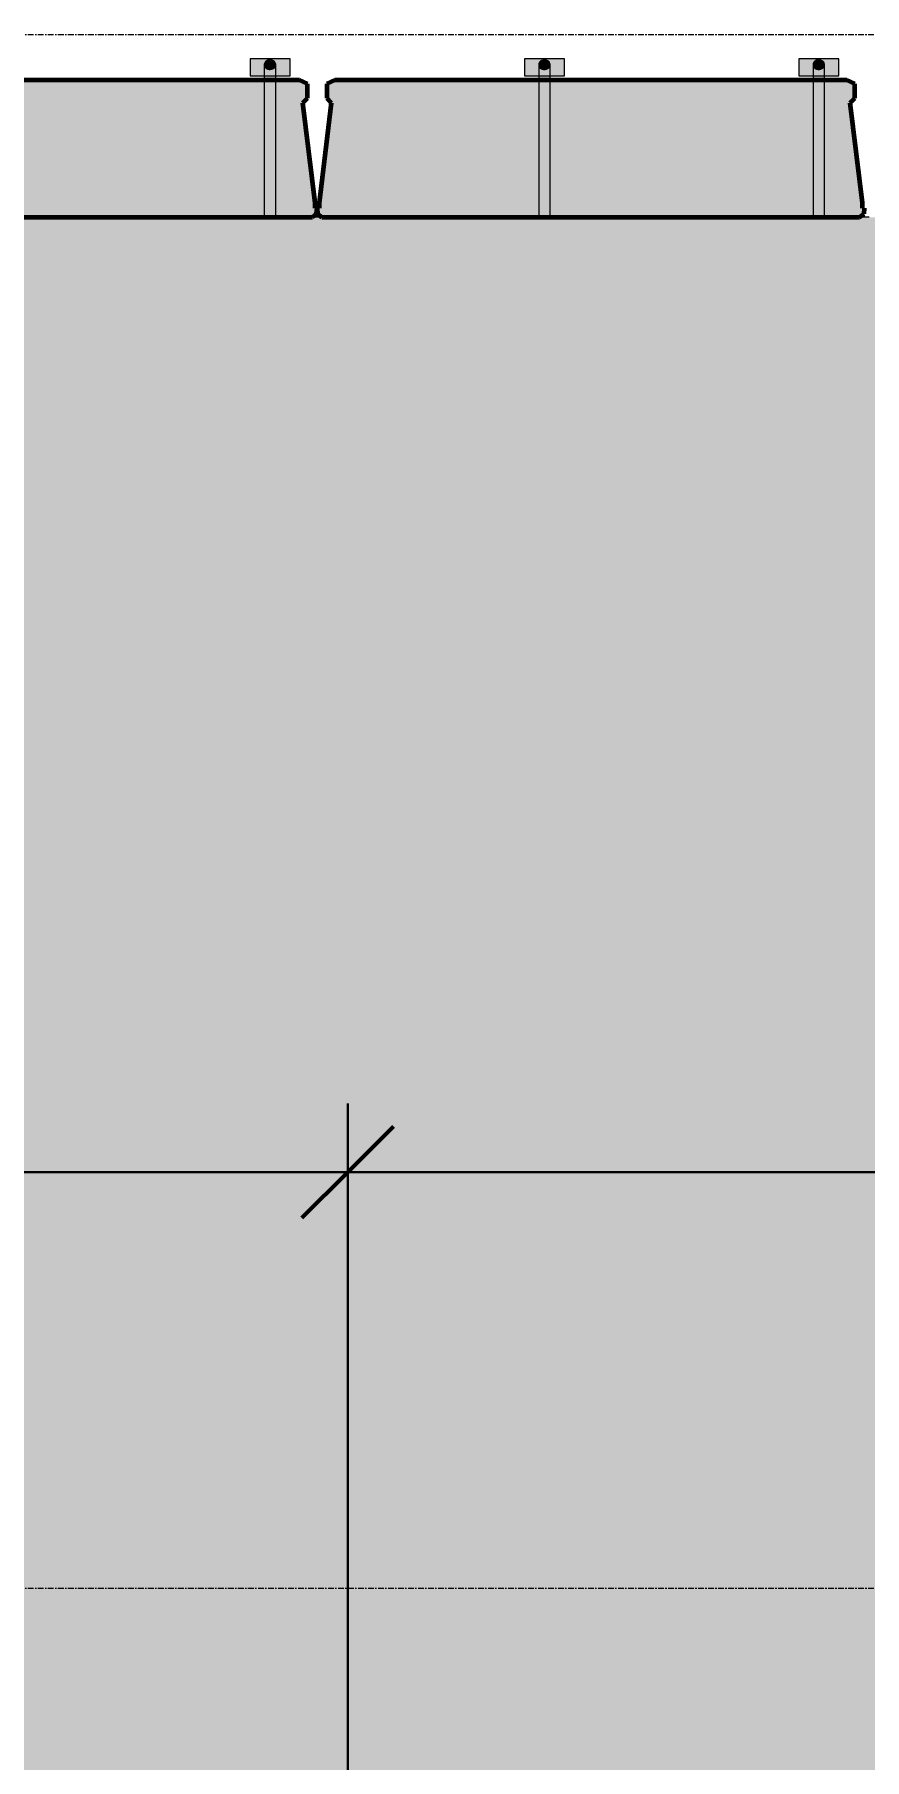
# Model space of a CAD drawing. Header units: inches. Extents: x 2619 to 6090, y -258 to 503.
# Drawn here: x 4900.6 to 4973.2, y -15 to 136 of the extents above; entities that cross this region are included whole.
import ezdxf

# ---------------------------------------------------------------- set-up
doc = ezdxf.new("R2010")
doc.units = ezdxf.units.IN
doc.header["$MEASUREMENT"] = 0
doc.linetypes.add('Grid Line 1_2_', pattern=[0.875, 0.5, -0.125, 0.125, -0.125])
for name, color, linetype, lineweight in [('A-ANNO-DIMS', 211, 'Continuous', 9), ('A-ANNO-DIMS-64', 211, 'Continuous', 9), ('A-FLOR-LEVL', 51, 'Continuous', 9), ('A-WALL', 113, 'Continuous', 18), ('A-WALL-PATT', 111, 'Continuous', 18), ('S-BEAM', 12, 'Continuous', 9)]:
    doc.layers.add(name, color=color, linetype=linetype, lineweight=lineweight)
doc.styles.add('Century Gothic_B', font='', dxfattribs={"height": 6})
doc.styles.get('Century Gothic_B').set_extended_font_data('Century Gothic', bold=True)
doc.dimstyles.new('OD__1_16__Tol__', dxfattribs={"dimscale": 12, "dimtxt": 6.26501, "dimasz": 0.666667, "dimexe": 0.5, "dimexo": 0.333333, "dimgap": 0.083333, "dimtad": 1, "dimdec": 4, "dimrnd": 0.0625, "dimzin": 3, "dimdsep": 46, "dimlunit": 4, "dimtxsty": 'Century Gothic_B', "dimblk1": 'OBLIQUE', "dimblk2": 'OBLIQUE', "dimsah": 1, "dimcen": 0.09, "dimdle": 0.5, "dimazin": 0, "dimtfac": 1, "dimtdec": 4, "dimtix": 1, "dimtmove": 0, "dimatfit": 3, "dimfxl": 1, "dimtvp": 1, "dimtfill": 1, "dimfrac": 2, "dimtolj": 1, "dimtzin": 0, "dimlwd": 30, "dimlwe": 30, "dimarcsym": 2})
pattern_1 = [(50, (5128.511, 0), (18.36206, -1.6068), [1.92, -21.12]), (355, (5128.511, 0), (-3.5523, 19.2559), [1.536, -16.896]), (100.451, (5130.041, -0.134), (14.8102, 17.6493), [1.632, -17.949]), (46.184, (5128.51, 5.12), (27.3212, -4.2376), [2.88, -31.68]), (96.636, (5130.787, 4.767), (23.9275, 24.9372), [2.448, -26.924]), (351.184, (5128.51, 5.12), (23.9276, 24.9374), [2.304, -25.344]), (21, (5131.071, 3.84), (15.2808, -10.30746), [1.92, -21.12]), (326, (5131.071, 3.84), (6.2286, 18.5637), [1.536, -16.896]), (71.451, (5132.344, 2.981), (21.50985, 8.2563), [1.632, -17.949]), (37.5, (5128.511, 0), (0.3111, 8.52254), [0.845, -15.846, 0.845, -16.307, -16.96]), (37.5, (5128.511, 0), (0.3111, 8.52254), [-33.843, 0.845, -16.115]), (7.5, (5128.511, 0), (6.73464, 10.09743), [0.845, -8.934, 0.845, -15.462, -6.464]), (7.5, (5128.511, 0), (6.73464, 10.09743), [-26.086, 0.845, -5.619]), (327.5, (5122.802, 0), (13.66611, -0.57719), [0.845, -5.555, 0.845, -19.123, -26.496]), (327.5, (5122.802, 0), (13.66611, -0.57719), [-26.368, 0.845, -25.651]), (317.5, (5120.242, 0), (14.92985, 2.56286), [0.845, -7.475, 0.845, -12.416, -18.816]), (317.5, (5120.242, 0), (14.92985, 2.56286), [-21.581, 0.845, -17.971])]

# ---------------------------------------------------------------- blocks, each defined once
blk = doc.blocks.new('034100 - Precast Structural Concrete - Solid Plank - 12_-1863286-ELEVATION - RAMP - EAST WALL')
at = {"layer": 'S-BEAM', "transparency": 33554432}
blk.add_hatch(color=10, dxfattribs=at).paths.add_polyline_path([(-3726.58, 120), (-3679.54, 120), (-3679.16, 120.31), (-3679.12, 120.79), (-3679.3, 120.79), (-3679.3, 121.26), (-3680.36, 130.03), (-3679.97, 130.43), (-3679.97, 131.69), (-3680.66, 132), (-3725.46, 132), (-3726.15, 131.69), (-3726.15, 130.43), (-3725.76, 130.03), (-3726.82, 121.26), (-3726.82, 120.79), (-3727, 120.79), (-3726.96, 120.31)], flags=0)
at = {"layer": 'S-BEAM', "lineweight": 60}
for p, q in [((-3725.46, 132), (-3726.15, 131.69)), ((-3726.15, 131.69), (-3726.15, 130.43)), ((-3680.66, 132), (-3725.46, 132)), ((-3679.97, 131.69), (-3680.66, 132)), ((-3679.97, 130.43), (-3679.97, 131.69)), ((-3725.76, 130.03), (-3726.82, 121.26)), ((-3726.15, 130.43), (-3725.76, 130.03)), ((-3680.36, 130.03), (-3679.97, 130.43)), ((-3679.3, 121.26), (-3680.36, 130.03)), ((-3726.82, 121.26), (-3726.82, 120.79)), ((-3679.3, 121.18), (-3679.3, 121.26)), ((-3679.3, 120.79), (-3679.3, 121.18)), ((-3726.82, 120.79), (-3727, 120.79)), ((-3727, 120.79), (-3726.96, 120.31)), ((-3726.96, 120.31), (-3726.58, 120)), ((-3726.58, 120), (-3679.54, 120)), ((-3679.54, 120), (-3679.16, 120.31)), ((-3679.12, 120.79), (-3679.3, 120.79)), ((-3679.16, 120.31), (-3679.12, 120.79))]:
    blk.add_line(p, q, dxfattribs=at)
at = {"layer": 'S-BEAM', "color": 254}
for p, q in [((-3726.15, 131.69), (-3725.46, 132)), ((-3726.15, 130.43), (-3726.15, 131.69)), ((-3725.46, 132), (-3680.66, 132)), ((-3680.66, 132), (-3679.97, 131.69)), ((-3679.97, 131.69), (-3679.97, 130.43)), ((-3726.82, 121.26), (-3725.76, 130.03)), ((-3725.76, 130.03), (-3726.15, 130.43)), ((-3679.97, 130.43), (-3680.36, 130.03)), ((-3680.36, 130.03), (-3679.3, 121.26)), ((-3726.82, 120.79), (-3726.82, 121.26)), ((-3679.3, 121.26), (-3679.3, 121.18)), ((-3679.3, 121.18), (-3679.3, 120.79)), ((-3726.96, 120.31), (-3727, 120.79)), ((-3727, 120.79), (-3726.82, 120.79)), ((-3726.58, 120), (-3726.96, 120.31)), ((-3679.16, 120.31), (-3679.54, 120)), ((-3679.3, 120.79), (-3679.12, 120.79)), ((-3679.12, 120.79), (-3679.16, 120.31))]:
    blk.add_line(p, q, dxfattribs=at)
blk = doc.blocks.new('TRUSS - 22_-V28-ELEVATION - RAMP - EAST WALL')
at = {"layer": 'S-BEAM', "transparency": 33554432}
for color, points in [(33, [(-3682.72, 132.37), (-3681.37, 132.37), (-3681.37, 133.87), (-3684.87, 133.87), (-3684.87, 132.37)]), (55, [(-3683.12, 132.94), (-3682.87, 133), (-3682.69, 133.15), (-3682.69, 133.15), (-3682.64, 133.25), (-3682.62, 133.36), (-3682.64, 133.47), (-3682.72, 133.6), (-3682.77, 133.66), (-3682.87, 133.72), (-3683.12, 133.78), (-3683.37, 133.72), (-3683.48, 133.66), (-3683.56, 133.57), (-3683.61, 133.47), (-3683.62, 133.36), (-3683.61, 133.25), (-3683.56, 133.15), (-3683.48, 133.07), (-3683.26, 132.96), (-3683.13, 132.94)]), (55, [(-3683.12, 132.94), (-3682.87, 133), (-3682.72, 133.12), (-3682.69, 133.15), (-3682.64, 133.25), (-3682.62, 133.36), (-3682.64, 133.47), (-3682.72, 133.6), (-3682.77, 133.66), (-3682.87, 133.72), (-3683.12, 133.78), (-3683.37, 133.72), (-3683.48, 133.66), (-3683.56, 133.57), (-3683.61, 133.47), (-3683.62, 133.36), (-3683.61, 133.25), (-3683.56, 133.15), (-3683.48, 133.07), (-3683.37, 133), (-3683.25, 132.96)]), (55, [(-3683.12, 120), (-3683.12, 133.78), (-3683.37, 133.72), (-3683.48, 133.66), (-3683.56, 133.57), (-3683.61, 133.47), (-3683.62, 133.25), (-3683.61, 120), (-3683.2, 120)]), (55, [(-3683.12, 120), (-3683.12, 132.94), (-3683.37, 133), (-3683.48, 133.07), (-3683.56, 133.15), (-3683.61, 133.25), (-3683.62, 133.36), (-3683.61, 120), (-3683.2, 120)]), (55, [(-3683.12, 120), (-3682.62, 120), (-3682.64, 133.47), (-3682.72, 133.6), (-3682.77, 133.66), (-3682.99, 133.76), (-3683.12, 133.78), (-3683.12, 122.41)]), (55, [(-3683.12, 120), (-3682.62, 120), (-3682.64, 133.25), (-3682.72, 133.12), (-3682.77, 133.07), (-3682.87, 133), (-3683.12, 132.94), (-3683.12, 122.41)])]:
    blk.add_hatch(color=color, dxfattribs=at).paths.add_polyline_path(points, flags=0)
h = blk.add_hatch(color=55, dxfattribs=at)
edge = h.paths.add_edge_path(flags=0)
edge.add_line((-3683.12, 127.56), (-3683.13, 132.94))
edge.add_line((-3683.13, 132.94), (-3683.37, 133))
edge.add_line((-3683.37, 133), (-3683.48, 133.07))
edge.add_line((-3683.48, 133.07), (-3683.56, 133.15))
edge.add_line((-3683.56, 133.15), (-3683.61, 133.25))
edge.add_line((-3683.61, 133.25), (-3683.62, 133.25))
edge.add_line((-3683.62, 133.25), (-3683.61, 128))
h = blk.add_hatch(color=55, dxfattribs=at)
edge = h.paths.add_edge_path(flags=0)
edge.add_line((-3682.62, 128.16), (-3682.64, 133.25))
edge.add_line((-3682.64, 133.25), (-3682.72, 133.12))
edge.add_line((-3682.72, 133.12), (-3682.77, 133.06))
edge.add_line((-3682.77, 133.06), (-3682.88, 133))
edge.add_line((-3682.88, 133), (-3683.12, 132.94))
edge.add_line((-3683.12, 132.94), (-3683.12, 129.3))
edge.add_line((-3683.12, 129.3), (-3683.12, 127.56))
at = {"layer": 'S-BEAM', "color": 254}
for p, q in [((-3684.87, 133.87), (-3684.87, 132.37)), ((-3681.37, 133.87), (-3684.87, 133.87)), ((-3683.62, 133.36), (-3683.62, 132.37)), ((-3683.62, 133.36), (-3683.62, 132.37)), ((-3683.62, 133.36), (-3683.62, 132.37)), ((-3682.62, 132.37), (-3682.62, 133.36)), ((-3682.62, 132.37), (-3682.62, 133.36)), ((-3682.62, 132.37), (-3682.62, 133.36)), ((-3681.37, 132.37), (-3681.37, 133.87)), ((-3684.87, 132.37), (-3681.37, 132.37)), ((-3683.62, 132.37), (-3683.62, 132)), ((-3683.62, 132.37), (-3683.62, 132)), ((-3683.62, 132.37), (-3683.62, 132)), ((-3683.62, 132), (-3683.62, 129.32)), ((-3683.62, 132), (-3683.62, 129.32)), ((-3683.62, 132), (-3683.62, 129.32)), ((-3682.62, 132), (-3682.62, 132.37)), ((-3682.62, 132), (-3682.62, 132.37)), ((-3682.62, 132), (-3682.62, 132.37)), ((-3682.62, 127.92), (-3682.62, 132)), ((-3682.62, 120), (-3682.62, 132)), ((-3682.62, 120), (-3682.62, 132)), ((-3683.62, 129.3), (-3683.62, 127.92)), ((-3683.62, 129.3), (-3683.62, 120)), ((-3683.62, 129.3), (-3683.62, 120))]:
    blk.add_line(p, q, dxfattribs=at)
for major_axis, start_param, end_param in [((0.5, 0), 1.570796, 4.712389), ((-0.5, 0), 4.712389, 6.283185), ((0.5, 0), 2.879793, 3.141593), ((0.5, 0), 3.141593, 3.400727), ((0.5, 0), 3.141593, 3.400727), ((0.5, 0), 1.570796, 2.879793), ((0.5, 0), 3.403392, 3.66004), ((0.5, 0), 3.403392, 3.66004), ((0.5, 0), 3.665192, 3.919696), ((0.5, 0), 3.665191, 3.919696), ((0.5, 0), 3.926991, 4.179839), ((0.5, 0), 3.926991, 4.179839), ((0.5, 0), 4.18879, 4.440582), ((0.5, 0), 4.18879, 4.440582), ((0.5, 0), 4.45059, 4.702002), ((0.5, 0), 4.45059, 4.702002), ((0.5, 0), 1.308997, 1.570796), ((0.5, 0), 4.712389, 7.853982), ((0.5, 0), 0, 1.570796), ((0.5, 0), 4.722776, 5.226944), ((0.5, 0), 4.722776, 4.974188), ((0.5, 0), 0, 1.308997), ((0.5, 0), 4.974188, 5.226944), ((0.5, 0), 5.235988, 5.490385), ((0.5, 0), 5.235988, 5.490385), ((0.5, 0), 5.497787, 5.754343), ((0.5, 0), 5.497787, 5.754343), ((0.5, 0), 5.759587, 6.018668), ((0.5, 0), 5.759587, 6.018668), ((0.5, 0), 6.021386, 6.283185), ((0.5, 0), 6.021386, 6.283185)]:
    blk.add_ellipse((-3683.12, 133.36), major_axis=major_axis, ratio=0.833787, start_param=start_param, end_param=end_param, dxfattribs=at)
blk = doc.blocks.new('TRUSS - 22_-V29-ELEVATION - RAMP - EAST WALL')
at = {"layer": 'S-BEAM', "transparency": 33554432}
for color, points in [(33, [(-3705.37, 132.37), (-3705.37, 133.87), (-3708.87, 133.87), (-3708.87, 132.37), (-3706.17, 132.37)]), (55, [(-3707.12, 132.94), (-3706.87, 133), (-3706.69, 133.15), (-3706.69, 133.15), (-3706.64, 133.25), (-3706.62, 133.36), (-3706.64, 133.47), (-3706.69, 133.57), (-3706.77, 133.66), (-3706.87, 133.72), (-3707.12, 133.78), (-3707.37, 133.72), (-3707.48, 133.66), (-3707.56, 133.57), (-3707.61, 133.47), (-3707.62, 133.36), (-3707.61, 133.25), (-3707.56, 133.15), (-3707.48, 133.07), (-3707.26, 132.96), (-3707.13, 132.94)]), (55, [(-3707.12, 132.94), (-3706.87, 133), (-3706.77, 133.07), (-3706.69, 133.15), (-3706.64, 133.25), (-3706.62, 133.36), (-3706.64, 133.47), (-3706.69, 133.57), (-3706.77, 133.66), (-3706.87, 133.72), (-3707.12, 133.78), (-3707.37, 133.72), (-3707.48, 133.66), (-3707.56, 133.57), (-3707.61, 133.47), (-3707.62, 133.36), (-3707.61, 133.25), (-3707.56, 133.15), (-3707.48, 133.07), (-3707.37, 133), (-3707.25, 132.96)]), (55, [(-3707.12, 120), (-3707.12, 133.78), (-3707.37, 133.72), (-3707.48, 133.66), (-3707.56, 133.57), (-3707.61, 133.47), (-3707.62, 133.25), (-3707.61, 120), (-3707.2, 120)]), (55, [(-3707.12, 120), (-3707.12, 132.94), (-3707.37, 133), (-3707.48, 133.07), (-3707.56, 133.15), (-3707.61, 133.25), (-3707.62, 133.36), (-3707.61, 120), (-3707.2, 120)]), (55, [(-3707.12, 120), (-3706.62, 120), (-3706.64, 133.47), (-3706.69, 133.57), (-3706.77, 133.66), (-3706.99, 133.76), (-3707.12, 133.78), (-3707.12, 122.41)]), (55, [(-3707.12, 120), (-3706.62, 120), (-3706.64, 133.25), (-3706.69, 133.15), (-3706.77, 133.07), (-3706.87, 133), (-3707.12, 132.94), (-3707.12, 122.41)])]:
    blk.add_hatch(color=color, dxfattribs=at).paths.add_polyline_path(points, flags=0)
h = blk.add_hatch(color=55, dxfattribs=at)
edge = h.paths.add_edge_path(flags=0)
edge.add_line((-3707.12, 127.56), (-3707.13, 132.94))
edge.add_line((-3707.13, 132.94), (-3707.37, 133))
edge.add_line((-3707.37, 133), (-3707.48, 133.07))
edge.add_line((-3707.48, 133.07), (-3707.56, 133.15))
edge.add_line((-3707.56, 133.15), (-3707.61, 133.25))
edge.add_line((-3707.61, 133.25), (-3707.62, 133.25))
edge.add_line((-3707.62, 133.25), (-3707.61, 128))
h = blk.add_hatch(color=55, dxfattribs=at)
edge = h.paths.add_edge_path(flags=0)
edge.add_line((-3706.62, 128.16), (-3706.64, 133.25))
edge.add_line((-3706.64, 133.25), (-3706.69, 133.15))
edge.add_line((-3706.69, 133.15), (-3706.77, 133.06))
edge.add_line((-3706.77, 133.06), (-3706.88, 133))
edge.add_line((-3706.88, 133), (-3707.12, 132.94))
edge.add_line((-3707.12, 132.94), (-3707.12, 129.3))
edge.add_line((-3707.12, 129.3), (-3707.12, 127.56))
at = {"layer": 'S-BEAM', "color": 254}
for p, q in [((-3708.87, 133.87), (-3708.87, 132.37)), ((-3705.37, 133.87), (-3708.87, 133.87)), ((-3707.62, 133.36), (-3707.62, 132.37)), ((-3707.62, 133.36), (-3707.62, 132.37)), ((-3707.62, 133.36), (-3707.62, 132.37)), ((-3706.62, 132.37), (-3706.62, 133.36)), ((-3706.62, 132.37), (-3706.62, 133.36)), ((-3706.62, 132.37), (-3706.62, 133.36)), ((-3705.37, 132.37), (-3705.37, 133.87)), ((-3708.87, 132.37), (-3705.37, 132.37)), ((-3707.62, 132.37), (-3707.62, 132)), ((-3707.62, 132.37), (-3707.62, 132)), ((-3707.62, 132.37), (-3707.62, 132)), ((-3707.62, 132), (-3707.62, 127.92)), ((-3707.62, 132), (-3707.62, 120)), ((-3707.62, 132), (-3707.62, 120)), ((-3706.62, 132), (-3706.62, 132.37)), ((-3706.62, 132), (-3706.62, 132.37)), ((-3706.62, 132), (-3706.62, 132.37)), ((-3706.62, 127.92), (-3706.62, 132)), ((-3706.62, 120), (-3706.62, 132)), ((-3706.62, 120), (-3706.62, 132))]:
    blk.add_line(p, q, dxfattribs=at)
for major_axis, start_param, end_param in [((0.5, 0), 1.570796, 4.712389), ((0.5, 0), 2.617994, 3.141593), ((-0.5, 0), 6.021386, 6.283185), ((0.5, 0), 3.141593, 3.400727), ((0.5, 0), 3.141593, 3.400727), ((0.5, 0), 2.617994, 2.879793), ((0.5, 0), 3.403392, 3.66004), ((0.5, 0), 3.403392, 3.66004), ((0.5, 0), 1.570796, 2.617994), ((0.5, 0), 2.356194, 2.617994), ((0.5, 0), 3.665192, 3.919696), ((0.5, 0), 3.665191, 3.919696), ((0.5, 0), 2.094395, 2.356194), ((0.5, 0), 3.926991, 4.179839), ((0.5, 0), 3.926991, 4.179839), ((0.5, 0), 1.570796, 2.094395), ((0.5, 0), 4.18879, 4.440582), ((0.5, 0), 4.18879, 4.440582), ((0.5, 0), 4.45059, 4.702002), ((0.5, 0), 4.45059, 4.702002), ((0.5, 0), 0, 1.570796), ((0.5, 0), 4.712389, 7.853982), ((0.5, 0), 0, 1.570796), ((0.5, 0), 4.722776, 5.226944), ((0.5, 0), 4.722776, 4.974188), ((0.5, 0), 4.974188, 5.226944), ((0.5, 0), 5.235988, 5.490385), ((0.5, 0), 5.235988, 5.490385), ((0.5, 0), 5.497787, 5.754343), ((0.5, 0), 5.497787, 5.754343), ((0.5, 0), 5.759587, 6.018668), ((0.5, 0), 5.759587, 6.018668), ((0.5, 0), 6.021386, 6.283185), ((0.5, 0), 6.021386, 6.283185)]:
    blk.add_ellipse((-3707.12, 133.36), major_axis=major_axis, ratio=0.833787, start_param=start_param, end_param=end_param, dxfattribs=at)
blk = doc.blocks.new('TRUSS - 22_-V30-ELEVATION - RAMP - EAST WALL')
at = {"layer": 'S-BEAM', "transparency": 33554432}
for color, points in [(33, [(-3729.37, 132.37), (-3729.37, 133.87), (-3732.87, 133.87), (-3732.87, 132.37), (-3729.61, 132.37)]), (55, [(-3731.12, 132.94), (-3730.87, 133), (-3730.69, 133.15), (-3730.69, 133.15), (-3730.64, 133.25), (-3730.62, 133.36), (-3730.64, 133.47), (-3730.69, 133.57), (-3730.77, 133.66), (-3730.87, 133.72), (-3731.12, 133.78), (-3731.37, 133.72), (-3731.48, 133.66), (-3731.56, 133.57), (-3731.61, 133.47), (-3731.62, 133.36), (-3731.61, 133.25), (-3731.56, 133.15), (-3731.48, 133.07), (-3731.26, 132.96), (-3731.13, 132.94)]), (55, [(-3731.12, 132.94), (-3730.87, 133), (-3730.77, 133.07), (-3730.69, 133.15), (-3730.64, 133.25), (-3730.62, 133.36), (-3730.64, 133.47), (-3730.69, 133.57), (-3730.77, 133.66), (-3730.87, 133.72), (-3731.12, 133.78), (-3731.37, 133.72), (-3731.48, 133.66), (-3731.56, 133.57), (-3731.61, 133.47), (-3731.62, 133.36), (-3731.61, 133.25), (-3731.56, 133.15), (-3731.48, 133.07), (-3731.37, 133), (-3731.25, 132.96)]), (55, [(-3731.12, 120), (-3731.12, 133.78), (-3731.37, 133.72), (-3731.48, 133.66), (-3731.56, 133.57), (-3731.61, 133.47), (-3731.62, 133.25), (-3731.61, 120), (-3731.2, 120)]), (55, [(-3731.12, 120), (-3731.12, 132.94), (-3731.37, 133), (-3731.48, 133.07), (-3731.56, 133.15), (-3731.61, 133.25), (-3731.62, 133.36), (-3731.61, 120), (-3731.2, 120)]), (55, [(-3731.12, 120), (-3730.62, 120), (-3730.64, 133.47), (-3730.69, 133.57), (-3730.77, 133.66), (-3730.99, 133.76), (-3731.12, 133.78), (-3731.12, 122.41)]), (55, [(-3731.12, 120), (-3730.62, 120), (-3730.64, 133.25), (-3730.69, 133.15), (-3730.77, 133.07), (-3730.87, 133), (-3731.12, 132.94), (-3731.12, 122.41)])]:
    blk.add_hatch(color=color, dxfattribs=at).paths.add_polyline_path(points, flags=0)
h = blk.add_hatch(color=55, dxfattribs=at)
edge = h.paths.add_edge_path(flags=0)
edge.add_line((-3731.12, 127.56), (-3731.13, 132.94))
edge.add_line((-3731.13, 132.94), (-3731.37, 133))
edge.add_line((-3731.37, 133), (-3731.48, 133.07))
edge.add_line((-3731.48, 133.07), (-3731.56, 133.15))
edge.add_line((-3731.56, 133.15), (-3731.61, 133.25))
edge.add_line((-3731.61, 133.25), (-3731.62, 133.25))
edge.add_line((-3731.62, 133.25), (-3731.61, 128))
h = blk.add_hatch(color=55, dxfattribs=at)
edge = h.paths.add_edge_path(flags=0)
edge.add_line((-3730.62, 128.16), (-3730.64, 133.25))
edge.add_line((-3730.64, 133.25), (-3730.69, 133.15))
edge.add_line((-3730.69, 133.15), (-3730.77, 133.06))
edge.add_line((-3730.77, 133.06), (-3730.88, 133))
edge.add_line((-3730.88, 133), (-3731.12, 132.94))
edge.add_line((-3731.12, 132.94), (-3731.12, 129.3))
edge.add_line((-3731.12, 129.3), (-3731.12, 127.56))
at = {"layer": 'S-BEAM', "color": 254}
for p, q in [((-3732.87, 133.87), (-3732.87, 132.37)), ((-3729.37, 133.87), (-3732.87, 133.87)), ((-3731.62, 133.36), (-3731.62, 132.37)), ((-3731.62, 133.36), (-3731.62, 132.37)), ((-3731.62, 133.36), (-3731.62, 132.37)), ((-3730.62, 132.37), (-3730.62, 133.36)), ((-3730.62, 132.37), (-3730.62, 133.36)), ((-3730.62, 132.37), (-3730.62, 133.36)), ((-3729.37, 132.37), (-3729.37, 133.87)), ((-3732.87, 132.37), (-3729.37, 132.37)), ((-3731.62, 132.37), (-3731.62, 132)), ((-3731.62, 132.37), (-3731.62, 132)), ((-3731.62, 132.37), (-3731.62, 132)), ((-3731.62, 132), (-3731.62, 129.3)), ((-3731.62, 132), (-3731.62, 129.3)), ((-3731.62, 132), (-3731.62, 129.3)), ((-3730.62, 132), (-3730.62, 132.37)), ((-3730.62, 132), (-3730.62, 132.37)), ((-3730.62, 132), (-3730.62, 132.37)), ((-3730.62, 127.92), (-3730.62, 132)), ((-3730.62, 120), (-3730.62, 132)), ((-3730.62, 120), (-3730.62, 132)), ((-3731.62, 129.3), (-3731.62, 127.92)), ((-3731.62, 129.3), (-3731.62, 120)), ((-3731.62, 129.3), (-3731.62, 120))]:
    blk.add_line(p, q, dxfattribs=at)
for major_axis, start_param, end_param in [((0.5, 0), 1.570796, 3.141593), ((0.5, 0), 1.570796, 4.712389), ((-0.5, 0), 4.712389, 6.283185), ((0.5, 0), 3.141593, 3.400727), ((0.5, 0), 3.141593, 3.400727), ((0.5, 0), 3.403392, 3.66004), ((0.5, 0), 3.403392, 3.66004), ((0.5, 0), 3.665192, 3.919696), ((0.5, 0), 3.665191, 3.919696), ((0.5, 0), 3.926991, 4.179839), ((0.5, 0), 3.926991, 4.179839), ((0.5, 0), 4.18879, 4.440582), ((0.5, 0), 4.18879, 4.440582), ((0.5, 0), 4.45059, 4.702002), ((0.5, 0), 4.45059, 4.702002), ((0.5, 0), 0, 1.570796), ((0.5, 0), 4.712389, 7.853982), ((0.5, 0), 1.308997, 1.570796), ((0.5, 0), 4.722776, 5.226944), ((0.5, 0), 4.722776, 5.226944), ((0.5, 0), 1.047198, 1.308997), ((0.5, 0), 0.785398, 1.047198), ((0.5, 0), 5.235988, 5.490385), ((0.5, 0), 5.235988, 5.490385), ((0.5, 0), 0.523599, 0.785398), ((0.5, 0), 5.497787, 5.754343), ((0.5, 0), 5.497787, 5.754343), ((0.5, 0), 0.261799, 0.523599), ((0.5, 0), 5.759587, 6.018668), ((0.5, 0), 5.759587, 6.018668), ((0.5, 0), 0, 0.261799), ((0.5, 0), 6.021386, 6.283185), ((0.5, 0), 6.021386, 6.283185)]:
    blk.add_ellipse((-3731.12, 133.36), major_axis=major_axis, ratio=0.833787, start_param=start_param, end_param=end_param, dxfattribs=at)
blk = doc.blocks.new('DIMBLOCK17-ELEVATION - RAMP - EAST WALL')
at = {"layer": 'A-ANNO-DIMS-64', "lineweight": 30}
for p, q in [((4928.01, -39.67), (4928.01, 42.42)), ((5598.78, -140.33), (5598.78, 42.42)), ((5598.78, 36.42), (4928.01, 36.42)), ((4928.01, 36.42), (4928.01, -39.67)), ((5598.78, 36.42), (5598.78, -140.33))]:
    blk.add_line(p, q, dxfattribs=at)
at = {"layer": 'A-ANNO-DIMS-64', "lineweight": 50}
for p, q in [((4928.01, 36.42), (4932.01, 40.42)), ((5598.78, 36.42), (5602.78, 40.42)), ((4928.01, 36.42), (4924.01, 32.42)), ((5598.78, 36.42), (5594.78, 32.42))]:
    blk.add_line(p, q, dxfattribs=at)
at = {"layer": 'A-ANNO-DIMS-64', "color": 0, "lineweight": 30, "insert": (5239.73, 45.11), "char_height": 6, "width": 56.8028, "attachment_point": 1, "line_spacing_factor": 0.984502, "style": 'Century Gothic_B', "bg_fill": 3, "box_fill_scale": 1.25, "bg_fill_color": 256, "bg_fill_true_color": 13158600, "bg_fill_transparency": 0}
blk.add_mtext('55\' - 10 3/4"', dxfattribs=at)
blk = doc.blocks.new('_Oblique')
at = {"color": 0, "linetype": 'ByBlock', "lineweight": -2}
blk.add_line((-0.5, -0.5), (0.5, 0.5), dxfattribs=at)
blk = doc.blocks.new('DIMBLOCK18-ELEVATION - RAMP - EAST WALL')
at = {"layer": 'A-ANNO-DIMS-64', "lineweight": 30}
for p, q in [((4832.01, -31.99), (4832.01, 42.42)), ((4928.01, -39.67), (4928.01, 42.42)), ((4928.01, 36.42), (4826.01, 36.42)), ((4832.01, 36.42), (4832.01, -31.99)), ((4928.01, 36.42), (4928.01, -39.67))]:
    blk.add_line(p, q, dxfattribs=at)
at = {"layer": 'A-ANNO-DIMS-64', "lineweight": 50}
for p, q in [((4832.01, 36.42), (4836.01, 40.42)), ((4928.01, 36.42), (4932.01, 40.42)), ((4832.01, 36.42), (4828.01, 32.42)), ((4928.01, 36.42), (4924.01, 32.42))]:
    blk.add_line(p, q, dxfattribs=at)
at = {"layer": 'A-ANNO-DIMS-64', "color": 0, "lineweight": 30, "insert": (4868.82, 45.11), "char_height": 6, "width": 26.85, "attachment_point": 1, "line_spacing_factor": 0.984502, "style": 'Century Gothic_B', "bg_fill": 3, "box_fill_scale": 1.25, "bg_fill_color": 256, "bg_fill_true_color": 13158600, "bg_fill_transparency": 0}
blk.add_mtext('8\' - 0"', dxfattribs=at)

msp = doc.modelspace()

# ---------------------------------------------------------------- hatches: boundary and pattern name
at = {"layer": 'A-WALL-PATT', "lineweight": 9}
h = msp.add_hatch(dxfattribs=at)
h.set_pattern_fill('FP_15', color=256, style=0, pattern_type=2)
h.set_pattern_definition(pattern_1)
h.paths.add_polyline_path([(4897.01222, -15), (5441.01222, -15), (5441.01222, 120), (4897.01222, 120), (4897.01222, 53.51933)], flags=0)
h = msp.add_hatch(dxfattribs=at)
h.set_pattern_fill('FP_15', color=256, style=0, pattern_type=2)
h.set_pattern_definition(pattern_1)
h.paths.add_polyline_path([(5498.01222, -129.20462), (5498.01222, -15), (4897.01222, -15), (4897.01222, -41.18965), (4928.01222, -43.66751), (5482.70317, -126.90727)], flags=0)
h.paths.add_polyline_path([(4928.01222, -49.7347), (4928.01222, -49.68665), (4927.69205, -49.68665)], flags=0)
at = {"layer": 'S-BEAM', "transparency": 33554432}
msp.add_hatch(color=50, dxfattribs=at).paths.add_polyline_path([(4877.86986, 120), (4924.91837, 120), (4925.29372, 120.31496), (4925.33506, 120.7874), (4925.15789, 120.7874), (4925.15789, 121.25984), (4924.0949, 130.0315), (4924.4886, 130.4252), (4924.4886, 131.68504), (4923.79569, 132), (4878.99254, 132), (4878.29962, 131.68504), (4878.29962, 130.4252), (4878.69332, 130.0315), (4877.63033, 121.25984), (4877.63033, 120.7874), (4877.45317, 120.7874), (4877.4945, 120.31496)], flags=0)

# ---------------------------------------------------------------- linework, layer by layer
at = {"layer": 'A-FLOR-LEVL', "linetype": 'Grid Line 1_2_'}
for p, q in [((4633.16337, 136), (5962.56679, 136)), ((4633.16337, 0), (5962.56679, 0))]:
    msp.add_line(p, q, dxfattribs=at)
at = {"layer": 'A-WALL'}
msp.add_line((4973.63364, 120), (4833.01222, 120), dxfattribs=at)
at = {"layer": 'S-BEAM', "lineweight": 60}
for p, q in [((4923.79569, 132), (4878.99254, 132)), ((4924.4886, 131.68504), (4923.79569, 132)), ((4924.4886, 130.4252), (4924.4886, 131.68504)), ((4924.0949, 130.0315), (4924.4886, 130.4252)), ((4925.15789, 121.25984), (4924.0949, 130.0315)), ((4925.15789, 121.1811), (4925.15789, 121.25984)), ((4925.15789, 120.7874), (4925.15789, 121.1811)), ((4877.86986, 120), (4924.91837, 120)), ((4924.91837, 120), (4925.29372, 120.31496)), ((4925.33506, 120.7874), (4925.15789, 120.7874)), ((4925.29372, 120.31496), (4925.33506, 120.7874))]:
    msp.add_line(p, q, dxfattribs=at)
at = {"layer": 'S-BEAM', "color": 254}
for p, q in [((4878.99254, 132), (4923.79569, 132)), ((4923.79569, 132), (4924.4886, 131.68504)), ((4924.4886, 131.68504), (4924.4886, 130.4252)), ((4924.4886, 130.4252), (4924.0949, 130.0315)), ((4924.0949, 130.0315), (4925.15789, 121.25984)), ((4925.15789, 121.25984), (4925.15789, 121.1811)), ((4925.15789, 121.1811), (4925.15789, 120.7874)), ((4925.29372, 120.31496), (4924.91837, 120)), ((4925.15789, 120.7874), (4925.33506, 120.7874)), ((4925.33506, 120.7874), (4925.29372, 120.31496))]:
    msp.add_line(p, q, dxfattribs=at)

# ---------------------------------------------------------------- block references
for name in ['TRUSS - 22_-V30-ELEVATION - RAMP - EAST WALL', 'TRUSS - 22_-V29-ELEVATION - RAMP - EAST WALL', 'TRUSS - 22_-V28-ELEVATION - RAMP - EAST WALL', '034100 - Precast Structural Concrete - Solid Plank - 12_-1863286-ELEVATION - RAMP - EAST WALL']:
    msp.add_blockref(name, (8652.33596, 0), dxfattribs=at)

# ---------------------------------------------------------------- next in the draw order: dimensions: what is measured, and where the dimension line sits
at = {"layer": 'A-ANNO-DIMS', "lineweight": 30}
dim = msp.add_linear_dim(base=(4928.01222, 36.42311), p1=(5598.78175, -144.32661), p2=(4928.01222, -43.66751), dimstyle='OD__1_16__Tol__', override={"dimpost": '<>', "dimfxl": 678.280183}, dxfattribs=at)
dim.commit()
dim.dimension.update_dxf_attribs({"geometry": 'DIMBLOCK17-ELEVATION - RAMP - EAST WALL', "text_midpoint": (5263.39698, 41.04309)})

# ---------------------------------------------------------------- next in the draw order: dimensions: what is measured, and where the dimension line sits
dim = msp.add_linear_dim(base=(4832.01222, 36.42311), p1=(4928.01222, -43.66751), p2=(4832.01222, -35.99413), dimstyle='OD__1_16__Tol__', override={"dimpost": '<>', "dimfxl": 96.306183}, dxfattribs=at)
dim.commit()
dim.dimension.update_dxf_attribs({"geometry": 'DIMBLOCK18-ELEVATION - RAMP - EAST WALL', "text_midpoint": (4880.01222, 40.57402)})

doc.saveas('drawing.dxf')
